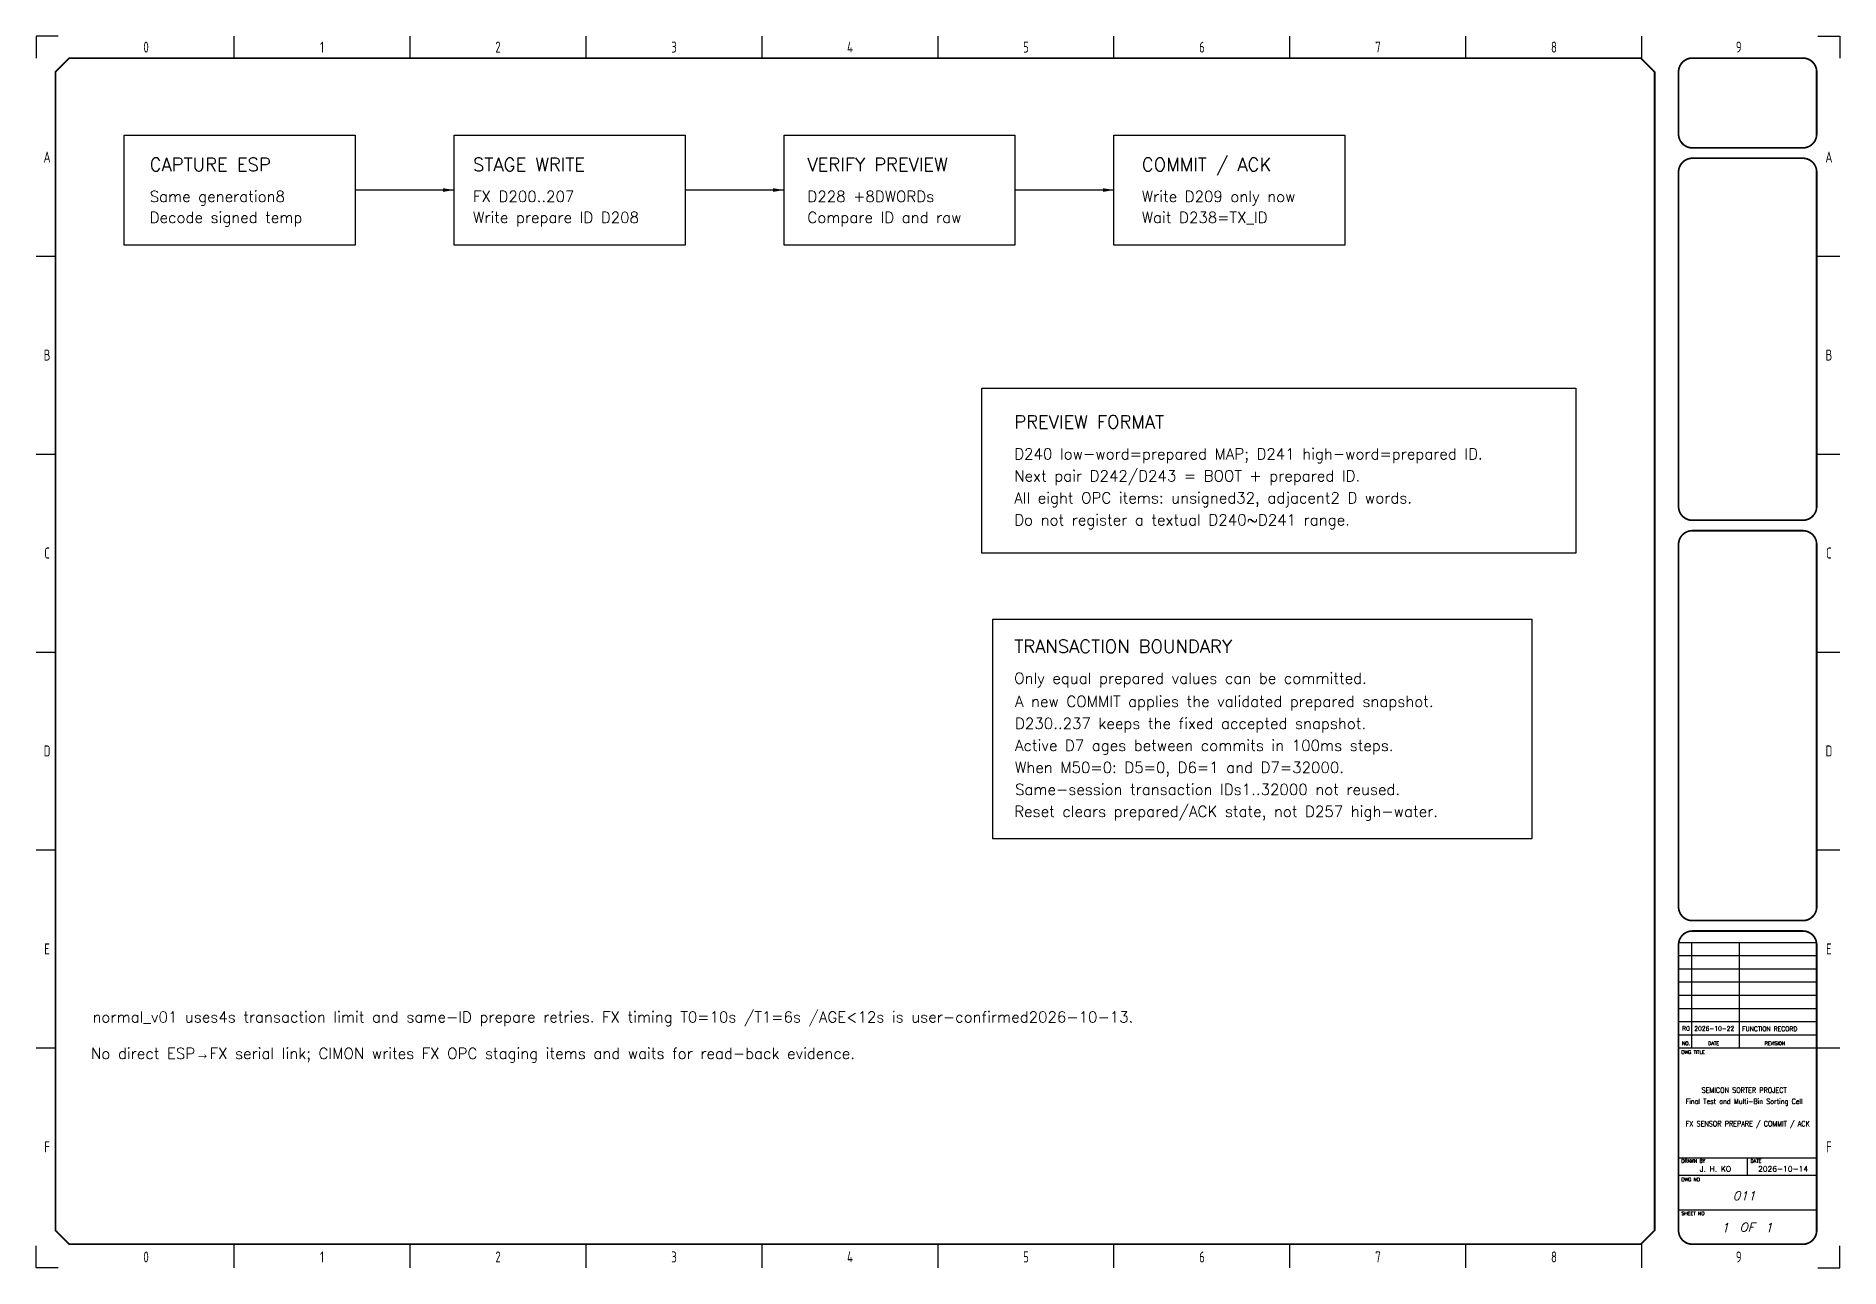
# Model space of a CAD drawing. Extents: x 5 to 415, y 5 to 285.
import ezdxf
from ezdxf.enums import TextEntityAlignment as Align

# ---------------------------------------------------------------- set-up
doc = ezdxf.new("R2010")
doc.units = 0
doc.header["$LTSCALE"] = 10
for name, color, linetype in [('SYMS', 7, 'Continuous'), ('TEXT', 7, 'Continuous'), ('TITLE', 7, 'Continuous'), ('Title blocks', 7, 'Continuous')]:
    doc.layers.add(name, color=color, linetype=linetype)
doc.styles.add('ISO8', font='ISO8.shx', dxfattribs={"width": 0.8})
doc.styles.add('ITALIC', font='ITALIC')
doc.styles.add('ROMANS', font='romans')
doc.dimstyles.get("Standard").update_dxf_attribs({"dimtxt": 0.18, "dimasz": 0.18, "dimexe": 0.18, "dimexo": 0.0625, "dimgap": 0.09, "dimtad": 0, "dimtih": 1, "dimtoh": 1, "dimdec": 4, "dimzin": 0, "dimdsep": 46, "dimtxsty": 'Standard', "dimcen": 0.09, "dimadec": 0, "dimazin": 0, "dimtfac": 1, "dimtdec": 4, "dimtofl": 0, "dimtmove": 0, "dimatfit": 3, "dimfxl": 1, "dimtolj": 1, "dimtzin": 0, "dimarcsym": 0})

# ---------------------------------------------------------------- blocks, each defined once
blk = doc.blocks.new('Title_blocks_A3')
at = {"layer": 'TITLE'}
for p, q in [((372.89, 276.86), (372.89, 259.33)), ((378.33, 79), (409.73, 79)), ((381.28, 79), (381.28, 55)), ((392.12, 79), (392.12, 55)), ((378.33, 76), (409.73, 76)), ((378.32, 73), (409.73, 73)), ((378.32, 70), (409.73, 70)), ((378.32, 67), (409.73, 67)), ((378.32, 64), (409.73, 64)), ((378.32, 61), (409.72, 61)), ((378.32, 58), (409.72, 58)), ((378.32, 55), (409.72, 55)), ((372.89, 13.53), (372.89, 37.81)), ((378.32, 30.02), (409.72, 30.02)), ((394.02, 26.1), (394.02, 30.02)), ((378.32, 26.1), (409.72, 26.1)), ((378.32, 18.24), (409.72, 18.24))]:
    blk.add_line(p, q, dxfattribs=at)
at = {"layer": 'TITLE', "const_width": 0.392}
blk.add_lwpolyline([(372.89, 13.53), (372.89, 276.86), (369.75, 280), (12.53, 280), (9.39, 276.86), (9.39, 13.53), (12.53, 10.39), (369.75, 10.39)], close=True, dxfattribs=at)
for points in [[(381.46, 280, 0.414214), (378.32, 276.86, 0.414214)], [(409.72, 276.86, 0.414214), (406.58, 280, 0.414214)], [(378.32, 262.73, 0.414214), (381.46, 259.59, 0.414214)], [(406.58, 259.59, 0.414214), (409.72, 262.73, 0.414214)], [(381.46, 257.23, 0.414214), (378.32, 254.09, 0.414214)], [(409.72, 254.09, 0.414214), (406.58, 257.23, 0.414214)], [(378.32, 178.08, 0.414214), (381.46, 174.94, 0.414214)], [(406.58, 174.94, 0.414214), (409.72, 178.08, 0.414214)], [(381.46, 172.58, 0.414214), (378.32, 169.44, 0.414214)], [(409.72, 169.44, 0.414214), (406.58, 172.58, 0.414214)], [(378.32, 87.08, 0.414214), (381.46, 83.94, 0.414214)], [(406.58, 83.94, 0.414214), (409.72, 87.08, 0.414214)], [(381.46, 81.58, 0.414214), (378.32, 78.44, 0.414214)], [(409.72, 78.44, 0.414214), (406.58, 81.58, 0.414214)], [(378.32, 13.53, 0.414214), (381.46, 10.39, 0.414214)], [(406.58, 10.39, 0.414214), (409.72, 13.53, 0.414214)]]:
    blk.add_lwpolyline(points, format="xyb", dxfattribs=at)
for points in [[(406.58, 280), (381.46, 280)], [(378.32, 276.86), (378.32, 262.73)], [(409.72, 276.86), (409.72, 262.73)], [(406.58, 259.59), (381.46, 259.59)], [(378.32, 254.09), (378.32, 178.08)], [(406.58, 257.23), (381.46, 257.23)], [(409.72, 254.09), (409.72, 178.08)], [(381.46, 174.94), (406.58, 174.94)], [(381.46, 172.58), (406.58, 172.58)], [(381.46, 83.94), (406.58, 83.94)], [(378.32, 78.44), (378.32, 13.53)], [(381.46, 81.58), (406.58, 81.58)], [(409.72, 78.44), (409.72, 13.53)], [(381.46, 10.39), (406.58, 10.39)]]:
    blk.add_lwpolyline(points, dxfattribs=at)
at = {"layer": 'TITLE', "color": 7, "const_width": 0.392}
for points in [[(378.32, 169.44), (378.32, 87.08)], [(409.72, 169.44), (409.72, 87.08)]]:
    blk.add_lwpolyline(points, dxfattribs=at)
at = {"layer": 'Title blocks', "color": 7}
for p, q in [((50, 280), (50, 285)), ((90, 280), (90, 285)), ((130, 280), (130, 285)), ((170, 280), (170, 285)), ((250, 280), (250, 285)), ((290, 280), (290, 285)), ((330, 280), (330, 285)), ((370, 280), (370, 285)), ((5, 235), (9.39, 235)), ((410, 235), (415, 235)), ((5, 190), (9.39, 190)), ((410, 190), (415, 190)), ((5, 100), (9.39, 100)), ((410, 100), (415, 100)), ((5, 55), (9.39, 55)), ((410, 55), (415, 55)), ((50, 5), (50, 10.39)), ((90, 5), (90, 10.39)), ((130, 5), (130, 10.39)), ((170, 5), (170, 10.39)), ((250, 5), (250, 10.39)), ((290, 5), (290, 10.39)), ((330, 5), (330, 10.39)), ((370, 5), (370, 10.64))]:
    blk.add_line(p, q, dxfattribs=at)
at = {"layer": 'Title blocks', "color": 2}
for p, q in [((210, 280), (210, 285)), ((5, 145), (9.39, 145)), ((410, 145), (415, 145)), ((210, 5), (210, 10.39))]:
    blk.add_line(p, q, dxfattribs=at)
at = {"layer": 'Title blocks'}
for points in [[(10, 285), (5, 285), (5, 280)], [(410, 285), (415, 285), (415, 280)], [(10, 5), (5, 5), (5, 10)], [(410, 5), (415, 5), (415, 10)]]:
    blk.add_lwpolyline(points, dxfattribs=at)
at = {"layer": 'TITLE', "color": 1, "style": 'ROMANS'}
for s, p in [('DWG TITLE', (378.97, 53.64)), ('DRAWN BY', (378.97, 28.91)), ('DATE', (394.67, 28.91)), ('DWG NO', (378.97, 24.72)), ('SHEET NO', (378.97, 17))]:
    blk.add_text(s, height=0.785, dxfattribs=at).set_placement(p)
at = {"layer": 'TITLE', "color": 1}
for s, height, style, p in [('NO.', 0.785, 'ROMANS', (380.02, 56.04)), ('DATE', 0.785, 'ROMANS', (386.32, 56.04)), ('REVISION', 0.785, 'ROMANS', (400.23, 56.04)), ('OF', 2, 'ITALIC', (393.89, 14.25))]:
    blk.add_text(s, height=height, dxfattribs=dict(at, style=style)).set_placement(p, align=Align.MIDDLE)
at = {"layer": 'TITLE', "color": 1, "style": 'ROMANS', "width": 0.8}
for tag, p in [('TITLE#1', (393.23, 44.81)), ('TITLE#2', (393.23, 42.27)), ('TITLE#3', (393.23, 39.73)), ('TITLE#4', (393.23, 37.18))]:
    blk.add_attdef(tag, text='', height=1.2, dxfattribs=at).set_placement(p, align=Align.CENTER)
at = {"layer": 'TITLE', "color": 1}
for tag, p, height, style in [('DRAWNBY', (383.14, 26.88), 1.25, 'ROMANS'), ('DATE', (396.4, 26.88), 1.25, 'ROMANS'), ('SHTS', (397.95, 13.15), 2, 'ITALIC')]:
    blk.add_attdef(tag, p, '', height=height, dxfattribs=dict(at, style=style))
at = {"layer": 'TITLE', "color": 1, "style": 'ITALIC'}
blk.add_attdef('DWG#', text='', height=2, dxfattribs=at).set_placement((393.23, 20.38), align=Align.CENTER)
blk.add_attdef('SH#', text='', height=2, dxfattribs=at).set_placement((389.77, 13.15), align=Align.RIGHT)
at = {"layer": 'TITLE', "color": 7, "flags": 9}
blk.add_attdef('WD_TB', (381.46, 10.39), '', height=1.57, dxfattribs=at)
at = {"layer": 'Title blocks', "style": 'ISO8', "width": 0.8}
for s, p in [('0', (30, 282.5)), ('1', (70, 282.5)), ('2', (110, 282.5)), ('3', (150, 282.5)), ('4', (190, 282.5)), ('5', (230, 282.5)), ('6', (270, 282.5)), ('7', (310, 282.5)), ('8', (350, 282.5)), ('9', (392, 282.5)), ('A', (7.5, 257.5)), ('A', (412.5, 257.5)), ('B', (7.5, 212.5)), ('B', (412.5, 212.5)), ('C', (7.5, 167.5)), ('C', (412.5, 167.5)), ('D', (7.5, 122.5)), ('D', (412.5, 122.5)), ('E', (7.5, 77.5)), ('E', (412.5, 77.5)), ('F', (7.5, 32.5)), ('F', (412.5, 32.5)), ('0', (30, 7.5)), ('1', (70, 7.5)), ('2', (110, 7.5)), ('3', (150, 7.5)), ('4', (190, 7.5)), ('5', (230, 7.5)), ('6', (270, 7.5)), ('7', (310, 7.5)), ('8', (350, 7.5)), ('9', (392, 7.5))]:
    blk.add_text(s, height=2.5, dxfattribs=at).set_placement(p, align=Align.MIDDLE)

msp = doc.modelspace()

# ---------------------------------------------------------------- linework, layer by layer
for points in [[(25, 262.5), (77.5, 262.5), (77.5, 237.5), (25, 237.5)], [(100, 262.5), (152.5, 262.5), (152.5, 237.5), (100, 237.5)], [(175, 262.5), (227.5, 262.5), (227.5, 237.5), (175, 237.5)], [(250, 262.5), (302.5, 262.5), (302.5, 237.5), (250, 237.5)], [(220, 205), (355, 205), (355, 167.5), (220, 167.5)], [(222.5, 152.5), (345, 152.5), (345, 102.5), (222.5, 102.5)]]:
    msp.add_lwpolyline(points, close=True)

# ---------------------------------------------------------------- block references
at = {"layer": 'SYMS'}
ref = msp.add_blockref('Title_blocks_A3', (0, 0), dxfattribs=at)
ref.add_attrib('TITLE#1', 'SEMICON SORTER PROJECT', dxfattribs={"layer": 'TITLE', "color": 1, "height": 1.2, "style": 'ROMANS', "width": 0.8}).set_placement((393.23, 44.81), align=Align.CENTER)
ref.add_attrib('DATE', '2026-10-14', (396.4, 26.88), dxfattribs={"layer": 'TITLE', "color": 1, "height": 1.25, "style": 'ROMANS'})
ref.add_attrib('DRAWNBY', 'J. H. KO', (383.14, 26.88), dxfattribs={"layer": 'TITLE', "color": 1, "height": 1.25, "style": 'ROMANS'})
ref.add_attrib('SH#', '1', dxfattribs={"layer": 'TITLE', "color": 1, "height": 2, "style": 'ITALIC'}).set_placement((389.77, 13.15), align=Align.RIGHT)
ref.add_attrib('TITLE#2', 'Final Test and Multi-Bin Sorting Cell', dxfattribs={"layer": 'TITLE', "color": 1, "height": 1.2, "style": 'ROMANS', "width": 0.8}).set_placement((393.23, 42.27), align=Align.CENTER)
ref.add_attrib('TITLE#4', 'FX SENSOR PREPARE / COMMIT / ACK', dxfattribs={"layer": 'TITLE', "color": 1, "height": 1.2, "style": 'ROMANS', "width": 0.8}).set_placement((394.05, 37.18), align=Align.CENTER)
ref.add_attrib('DWG#', '011', dxfattribs={"layer": 'TITLE', "color": 1, "height": 2, "style": 'ITALIC'}).set_placement((393.23, 20.38), align=Align.CENTER)
ref.add_attrib('SHTS', '1', (397.95, 13.15), dxfattribs={"layer": 'TITLE', "color": 1, "height": 2, "style": 'ITALIC'})

# ---------------------------------------------------------------- texts
at = {"attachment_point": 1}
for s, insert, char_height, width in [('\\pxsm1.2;{\\Fromans|c0;A new COMMIT applies the validated prepared snapshot.\\PD230..237 keeps the fixed accepted snapshot.\\PActive D7 ages between commits in 100ms steps.\\PWhen M50=0: D5=0, D6=1 and D7=32000.}', (227.5, 135), 2.5, 129.5), ('{\\Fromans|c129;2026-10-22}', (381.9, 59.92), 1, 22.575), ('{\\Fromans|c0;FUNCTION RECORD}', (392.79, 59.85), 1, 22.575), ('{\\Fromans|c0;No direct ESP\\fGulim|b0|i0|c129|p50;→\\Fromans|c0;FX serial link; CIMON writes FX OPC staging items and waits for read-back evidence.}', (17.5, 55), 2.5, 234.1417)]:
    msp.add_mtext(s, dxfattribs=dict(at, insert=insert, char_height=char_height, width=width))
at = {"insert": (379.12, 59.95), "char_height": 1, "attachment_point": 1}
msp.add_mtext_dynamic_manual_height_columns('{\\Fromans|c129;R0}', width=2.5, gutter_width=12.5, heights=[0], dxfattribs=at)
at = {"layer": 'TEXT', "style": 'ROMANS'}
for s, height, p in [('CAPTURE ESP', 3, (30.82, 254.29)), ('STAGE WRITE', 3, (104.32, 254.29)), ('VERIFY PREVIEW', 3, (180.32, 254.29)), ('COMMIT / ACK', 3, (256.32, 254.29)), ('Same generation8', 2.5, (30.82, 247.29)), ('FX D200..207', 2.5, (104.32, 247.29)), ('D228 +8DWORDs', 2.5, (180.32, 247.29)), ('Write D209 only now', 2.5, (256.32, 247.29)), ('Decode signed temp', 2.5, (30.82, 242.52)), ('Write prepare ID D208', 2.5, (104.32, 242.52)), ('Compare ID and raw', 2.5, (180.32, 242.52)), ('Wait D238=TX_ID', 2.5, (256.32, 242.52)), ('PREVIEW FORMAT', 3, (227.32, 195.79)), ('D240 low-word=prepared MAP; D241 high-word=prepared ID.', 2.5, (227.32, 188.79)), ('Next pair D242/D243 = BOOT + prepared ID.', 2.5, (227.32, 183.79)), ('All eight OPC items: unsigned32, adjacent2 D words.', 2.5, (227.32, 178.79)), ('Do not register a textual D240~D241 range.', 2.5, (227.32, 173.79)), ('TRANSACTION BOUNDARY', 3, (227.32, 144.79)), ('Only equal prepared values can be committed.', 2.5, (227.32, 137.79)), ('Same-session transaction IDs1..32000 not reused.', 2.5, (227.5, 112.5)), ('Reset clears prepared/ACK state, not D257 high-water.', 2.5, (227.32, 107.5)), ('normal_v01 uses4s transaction limit and same-ID prepare retries. FX timing T0=10s /T1=6s /AGE<12s is user-confirmed2026-10-13.', 2.5, (17.82, 60.79))]:
    msp.add_text(s, height=height, dxfattribs=at).set_placement(p)

# ---------------------------------------------------------------- leaders
for points in [[(100, 250), (77.5, 250)], [(175, 250), (152.5, 250)], [(250, 250), (227.5, 250)]]:
    msp.add_leader(points, dimstyle='Standard', override={"dimtxt": 2.5, "dimasz": 2.5, "dimexe": 1.25, "dimexo": 0.625, "dimgap": 0.625, "dimtad": 1, "dimtih": 0, "dimtoh": 0, "dimdec": 2, "dimzin": 8, "dimdsep": 44, "dimcen": 2.5, "dimtdec": 2, "dimtofl": 1, "dimtolj": 0, "dimtzin": 8})

doc.saveas('drawing.dxf')
